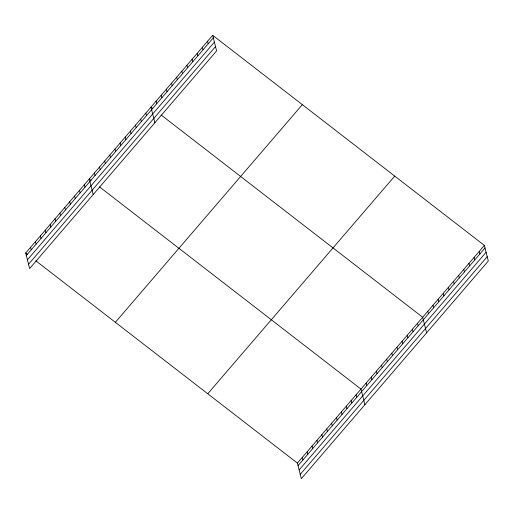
<?xml version="1.0" encoding="UTF-8"?>
<svg xmlns="http://www.w3.org/2000/svg" width="514" height="514" viewBox="0 0 514 514"><rect width="100%" height="100%" fill="white"/><g stroke="black" fill="none" stroke-linecap="round" stroke-linejoin="round"><path stroke-width="0.77" d="M212.674 35.299L216.593 50.899L29.619 268.578L25.7 252.978L212.674 35.299L484.381 245.422L488.3 261.022L301.326 478.701L297.407 463.101L35.864 260.836M26.336 255.509L213.31 37.83M27.422 259.821L214.396 42.142M28.533 264.267L215.507 46.588M115.361 322.317L302.335 104.638M207.746 393.763L394.72 176.084M297.407 463.101L484.381 245.422M298.043 465.633L485.017 247.96M299.129 469.944L486.103 252.271M300.24 474.39L487.214 256.711M152.767 108.518L150.975 107.13L154.894 122.73M161.133 114.988L422.681 317.26L426.601 332.86M91.062 180.35L89.269 178.968L93.188 194.568M99.433 186.826L360.982 389.092L364.895 404.691M25.7 252.978L27.493 254.366M479.241 251.41L479.877 253.942M474.101 257.398L474.737 259.93M468.954 263.38L469.59 265.918M463.814 269.368L464.45 271.9M458.674 275.356L459.31 277.888M453.528 281.338L454.17 283.876M448.388 287.326L449.024 289.857M443.248 293.314L443.884 295.846M438.108 299.302L438.744 301.834M432.961 305.284L433.598 307.822M427.821 311.272L428.458 313.803M417.541 323.242L418.178 325.78M412.395 329.23L413.031 331.761M407.255 335.218L407.891 337.749M402.115 341.2L402.751 343.737M396.969 347.188L397.605 349.719M391.829 353.176L392.465 355.707M386.689 359.157L387.325 361.695M381.549 365.146L382.185 367.677M376.402 371.134L377.038 373.665M371.262 377.122L371.898 379.653M366.122 383.103L366.758 385.641M356.086 394.784L356.722 397.316M351.197 400.477L351.833 403.008M346.308 406.169L346.944 408.701M341.418 411.862L342.054 414.4M336.529 417.554L337.165 420.092M331.639 423.247L332.275 425.785M326.75 428.939L327.386 431.477M321.86 434.638L322.496 437.17M316.971 440.331L317.607 442.862M312.075 446.024L312.718 448.555M207.534 41.287L208.17 43.819M307.186 451.716L307.822 454.247M202.387 47.269L203.024 49.807M302.296 457.409L302.932 459.94M197.247 53.257L197.884 55.788M192.107 59.245L192.744 61.776M186.968 65.227L187.604 67.764M181.821 71.215L182.457 73.746M176.681 77.203L177.317 79.734M171.541 83.191L172.177 85.722M166.395 89.173L167.031 91.71M161.255 95.161L161.891 97.692M156.115 101.149L156.751 103.68M145.828 113.119L146.464 115.65M140.688 119.107L141.324 121.638M135.548 125.088L136.184 127.626M130.408 131.076L131.044 133.608M125.262 137.065L125.898 139.596M120.122 143.046L120.758 145.584M114.982 149.034L115.618 151.566M109.835 155.022L110.471 157.554M104.695 161.004L105.331 163.542M99.555 166.992L100.191 169.53M94.415 172.98L95.051 175.512M84.38 184.661L85.016 187.192M79.49 190.353L80.126 192.885M74.601 196.046L75.237 198.577M69.711 201.739L70.347 204.27M64.822 207.431L65.458 209.963M59.932 213.124L60.568 215.655M55.043 218.816L55.679 221.348M50.154 224.509L50.79 227.047M45.258 230.201L45.894 232.739M40.368 235.894L41.004 238.432M35.479 241.586L36.115 244.124M30.589 247.285L31.226 249.817"/></g></svg>
